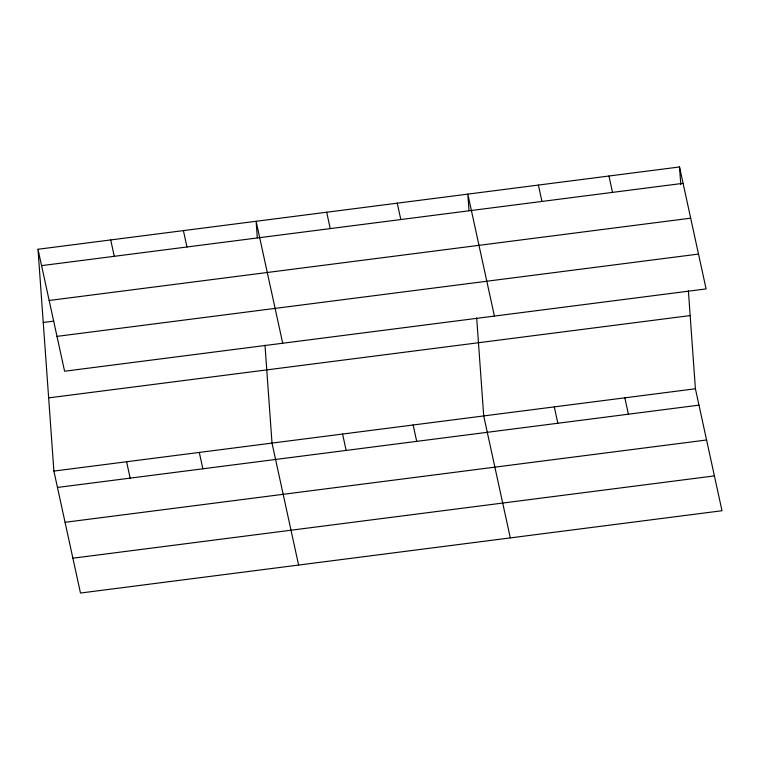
<?xml version="1.0" encoding="UTF-8"?>
<svg xmlns="http://www.w3.org/2000/svg" width="760" height="760" viewBox="0 0 760 760"><rect width="100%" height="100%" fill="white"/><g stroke="black" fill="none" stroke-linecap="round" stroke-linejoin="round"><path stroke-width="1.14" d="M38 249.261L679.516 166.963L706.106 288.923L64.59 371.222L38 249.261L53.893 471.077L80.484 593.038L722 510.739L695.409 388.778L688.389 290.833M41.572 265.639L683.088 183.331M49.162 300.476L690.678 218.177M43.244 322.468L53.798 321.109M56.99 336.376L698.506 254.077M48.649 397.879L690.165 315.58M53.893 471.077L695.409 388.778M57.465 487.454L698.981 405.147M65.056 522.3L706.572 439.992M72.884 558.201L714.4 475.893M608.95 176.016L612.512 192.384M624.843 397.831L628.415 414.2M538.384 185.07L541.947 201.438M554.278 406.885L557.84 423.253M494.408 316.084L467.818 194.123L468.996 210.653M510.302 537.899L483.712 415.938L476.691 317.993M397.252 203.177L400.815 219.545M413.145 424.992L416.708 441.36M326.686 212.23L330.248 228.598M342.579 434.045L346.142 450.414M282.71 343.244L256.11 221.284L257.298 237.814M298.604 565.06L272.013 443.099L264.993 345.154M183.407 230.612L186.979 246.981M199.3 452.428L202.873 468.796M110.703 239.941L114.275 256.31M126.597 461.757L130.169 478.125M679.516 166.963L680.779 184.67"/></g></svg>
